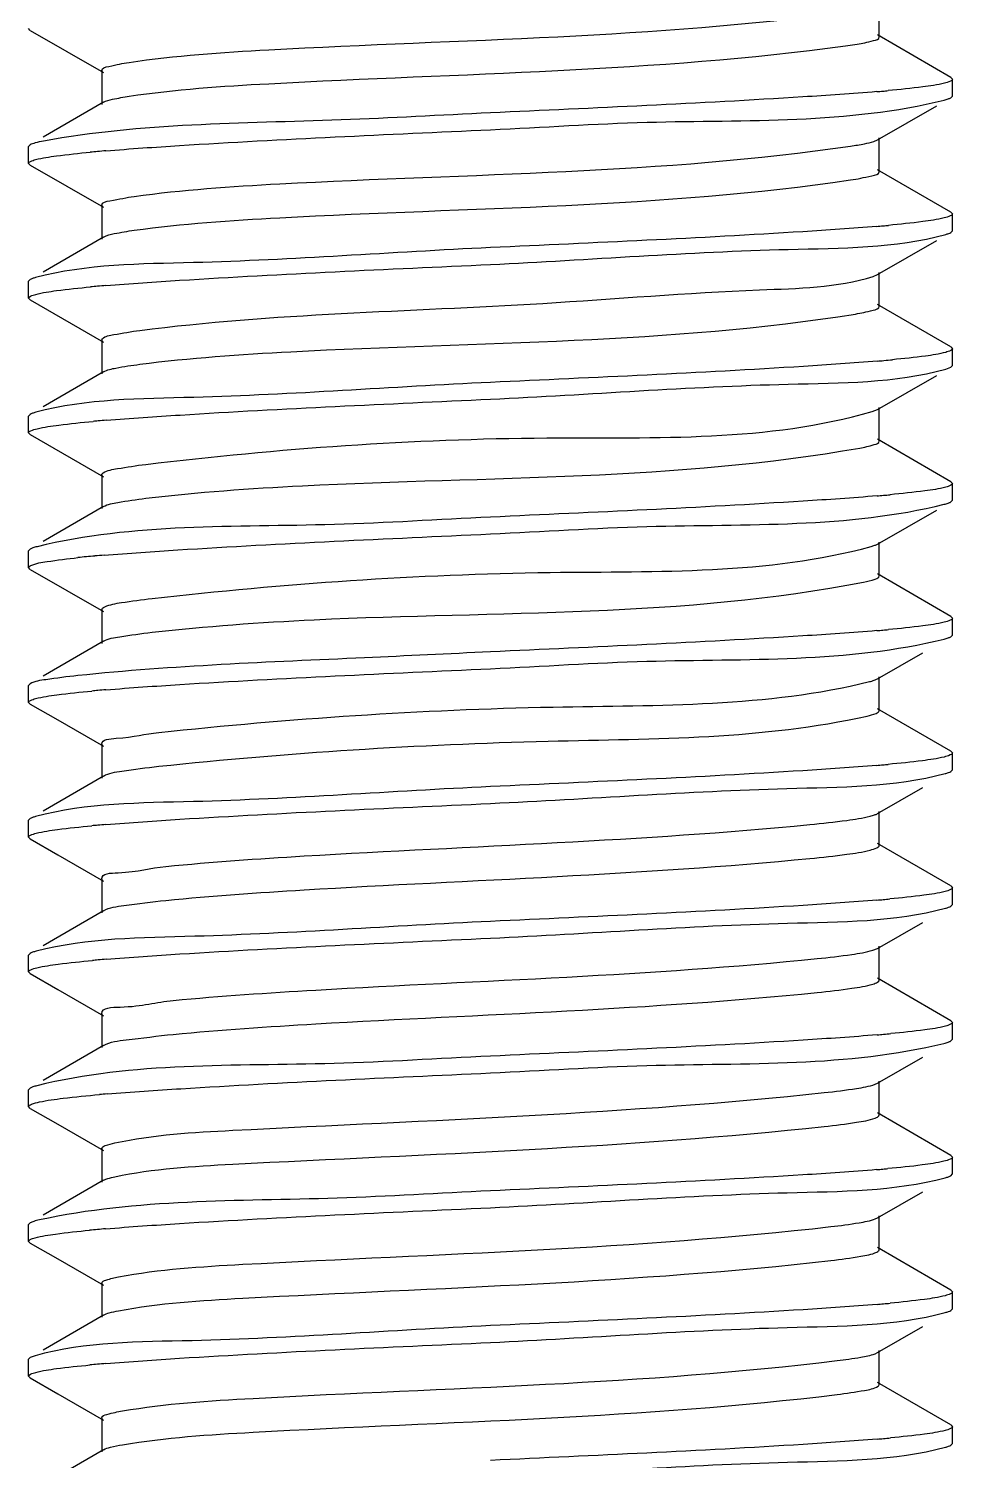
# Model space of a CAD drawing. Extents: x 1247970 to 1725648, y 860327 to 1277876.
# Drawn here: x 1322488.9 to 1322550, y 1199644.8 to 1199739.4 of the extents above; entities that cross this region are included whole.
import ezdxf

# ---------------------------------------------------------------- set-up
doc = ezdxf.new("R2010")
doc.units = 0
doc.header["$LTSCALE"] = 1000
doc.header["$MEASUREMENT"] = 0
doc.layers.get('0').update_dxf_attribs({"color": 254})
doc.layers.add('TK', color=4, linetype='Continuous')

# ---------------------------------------------------------------- blocks, each defined once
blk = doc.blocks.new('A$C7BF01818')
at = {"linetype": 'Continuous'}
for p, q in [((1881.416, 6249.402), (1881.416, 6251.641)), ((1825.268, 6249.837), (1825.168, 6249.952)), ((1825.268, 6249.837), (1830.123, 6247.051)), ((1879.178, 6248.806), (1879.946, 6248.92)), ((1886.154, 6246.723), (1881.3, 6249.537)), ((1830.004, 6247.187), (1830.004, 6244.948)), ((1886.154, 6246.723), (1886.252, 6246.609)), ((1886.252, 6245.498), (1886.252, 6246.61)), ((1830.12, 6245.083), (1826.129, 6242.769)), ((1886.152, 6245.383), (1886.252, 6245.498)), ((1881.298, 6242.597), (1885.217, 6244.847)), ((1825.266, 6242.269), (1825.168, 6242.156)), ((1881.061, 6242.498), (1881.297, 6242.597)), ((1881.416, 6240.494), (1881.416, 6242.733)), ((1825.168, 6241.044), (1825.168, 6242.156)), ((1825.268, 6240.929), (1825.168, 6241.044)), ((1825.268, 6240.929), (1830.123, 6238.143)), ((1886.154, 6237.815), (1881.3, 6240.629)), ((1830.004, 6238.279), (1830.004, 6236.04)), ((1886.154, 6237.815), (1886.252, 6237.701)), ((1886.252, 6236.59), (1886.252, 6237.702)), ((1886.152, 6236.475), (1886.252, 6236.59)), ((1830.12, 6236.175), (1826.129, 6233.861)), ((1881.298, 6233.689), (1885.217, 6235.939)), ((1881.016, 6233.575), (1881.296, 6233.689)), ((1881.416, 6231.585), (1881.416, 6233.825)), ((1825.266, 6233.361), (1825.168, 6233.248)), ((1825.168, 6232.136), (1825.168, 6233.248)), ((1825.268, 6232.021), (1825.168, 6232.136)), ((1825.268, 6232.021), (1830.123, 6229.235)), ((1886.154, 6228.907), (1881.3, 6231.72)), ((1830.004, 6229.371), (1830.043, 6229.45)), ((1830.004, 6229.371), (1830.004, 6227.131)), ((1886.154, 6228.907), (1886.252, 6228.793)), ((1886.252, 6227.682), (1886.252, 6228.793)), ((1830.12, 6227.266), (1826.129, 6224.953)), ((1885.815, 6227.442), (1886.151, 6227.567)), ((1886.152, 6227.567), (1886.252, 6227.683)), ((1881.298, 6224.781), (1885.217, 6227.031)), ((1825.266, 6224.453), (1825.168, 6224.339)), ((1825.168, 6223.228), (1825.168, 6224.339)), ((1880.956, 6224.649), (1881.296, 6224.781)), ((1881.416, 6222.677), (1881.416, 6224.917)), ((1825.268, 6223.113), (1825.168, 6223.228)), ((1825.268, 6223.113), (1830.123, 6220.327)), ((1886.154, 6219.999), (1881.3, 6222.812)), ((1830.004, 6220.463), (1830.004, 6218.223)), ((1886.154, 6219.999), (1886.252, 6219.886)), ((1886.252, 6218.774), (1886.252, 6219.885)), ((1886.152, 6218.659), (1886.252, 6218.773)), ((1830.12, 6218.358), (1826.129, 6216.045)), ((1881.298, 6215.873), (1885.217, 6218.123)), ((1881.416, 6213.769), (1881.416, 6216.009)), ((1825.266, 6215.545), (1825.168, 6215.432)), ((1825.168, 6214.32), (1825.168, 6215.431)), ((1825.268, 6214.205), (1825.168, 6214.32)), ((1825.268, 6214.205), (1830.123, 6211.419)), ((1886.154, 6211.091), (1881.3, 6213.904)), ((1830.004, 6211.555), (1830.004, 6209.315)), ((1886.154, 6211.091), (1886.252, 6210.977)), ((1886.252, 6209.866), (1886.252, 6210.977)), ((1830.12, 6209.45), (1826.129, 6207.137)), ((1886.152, 6209.751), (1886.252, 6209.865)), ((1881.298, 6206.965), (1884.295, 6208.685)), ((1825.266, 6206.637), (1825.168, 6206.523)), ((1825.168, 6205.412), (1825.168, 6206.523)), ((1881.416, 6204.861), (1881.416, 6207.101)), ((1825.268, 6205.297), (1825.168, 6205.411)), ((1825.268, 6205.297), (1827.096, 6204.248)), ((1886.154, 6202.183), (1881.3, 6204.996)), ((1827.096, 6204.248), (1830.123, 6202.511)), ((1830.004, 6202.647), (1830.004, 6200.407)), ((1886.154, 6202.183), (1886.252, 6202.069)), ((1886.252, 6200.958), (1886.252, 6202.069)), ((1886.152, 6200.843), (1886.252, 6200.958)), ((1830.12, 6200.542), (1826.129, 6198.229)), ((1881.298, 6198.056), (1884.295, 6199.777)), ((1825.266, 6197.729), (1825.168, 6197.615)), ((1881.416, 6195.953), (1881.416, 6198.193)), ((1825.168, 6196.504), (1825.168, 6197.615)), ((1825.268, 6196.389), (1825.168, 6196.504)), ((1825.268, 6196.389), (1827.096, 6195.34)), ((1886.154, 6193.275), (1881.3, 6196.088)), ((1827.096, 6195.34), (1830.123, 6193.602)), ((1830.004, 6193.739), (1830.004, 6191.499)), ((1886.154, 6193.275), (1886.252, 6193.161)), ((1886.252, 6192.05), (1886.252, 6193.161)), ((1886.152, 6191.935), (1886.252, 6192.05)), ((1830.12, 6191.634), (1826.129, 6189.321)), ((1881.298, 6189.148), (1884.295, 6190.869)), ((1881.416, 6187.045), (1881.416, 6189.285)), ((1825.266, 6188.821), (1825.168, 6188.707)), ((1825.168, 6187.596), (1825.168, 6188.707)), ((1880.993, 6189.027), (1881.297, 6189.148)), ((1825.268, 6187.481), (1825.168, 6187.596)), ((1825.268, 6187.481), (1827.096, 6186.432)), ((1827.096, 6186.432), (1830.123, 6184.694)), ((1886.154, 6184.367), (1881.3, 6187.18)), ((1830.004, 6184.831), (1830.004, 6182.591)), ((1886.154, 6184.367), (1886.252, 6184.253)), ((1886.252, 6183.142), (1886.252, 6184.253)), ((1830.12, 6182.726), (1826.129, 6180.412)), ((1886.152, 6183.027), (1886.252, 6183.141)), ((1881.298, 6180.24), (1884.295, 6181.961)), ((1825.266, 6179.913), (1825.168, 6179.8)), ((1825.168, 6178.688), (1825.168, 6179.799)), ((1881.136, 6180.167), (1881.297, 6180.24)), ((1881.416, 6178.137), (1881.416, 6180.377)), ((1825.268, 6178.573), (1825.168, 6178.688)), ((1825.268, 6178.573), (1827.096, 6177.524)), ((1886.154, 6175.459), (1881.3, 6178.272)), ((1827.096, 6177.524), (1830.123, 6175.786)), ((1830.004, 6175.923), (1830.004, 6173.683)), ((1886.154, 6175.459), (1886.252, 6175.345)), ((1886.252, 6174.234), (1886.252, 6175.345)), ((1886.152, 6174.119), (1886.252, 6174.234)), ((1830.12, 6173.818), (1826.129, 6171.504)), ((1881.298, 6171.332), (1884.295, 6173.053)), ((1881.156, 6171.267), (1881.298, 6171.332)), ((1881.416, 6169.229), (1881.416, 6171.469)), ((1825.266, 6171.005), (1825.168, 6170.892)), ((1825.168, 6169.78), (1825.168, 6170.891)), ((1825.268, 6169.665), (1825.168, 6169.779)), ((1825.268, 6169.665), (1827.096, 6168.616)), ((1886.154, 6166.551), (1881.3, 6169.364)), ((1827.096, 6168.616), (1830.123, 6166.878)), ((1830.004, 6167.015), (1830.004, 6164.775)), ((1886.154, 6166.551), (1886.252, 6166.437)), ((1886.252, 6165.325), (1886.252, 6166.437)), ((1830.12, 6164.91), (1826.129, 6162.596)), ((1886.152, 6165.211), (1886.252, 6165.325)), ((1881.298, 6162.424), (1884.295, 6164.145)), ((1825.266, 6162.097), (1825.168, 6161.982)), ((1825.168, 6160.871), (1825.168, 6161.983)), ((1825.59, 6162.219), (1825.267, 6162.097)), ((1881.136, 6162.351), (1881.298, 6162.424)), ((1881.416, 6160.321), (1881.416, 6162.56)), ((1825.268, 6160.757), (1825.168, 6160.871)), ((1825.268, 6160.757), (1827.096, 6159.708)), ((1886.154, 6157.643), (1881.3, 6160.456)), ((1827.096, 6159.708), (1830.123, 6157.97)), ((1830.004, 6158.106), (1830.004, 6155.867)), ((1886.154, 6157.643), (1886.252, 6157.529)), ((1886.252, 6156.417), (1886.252, 6157.529)), ((1886.152, 6156.303), (1886.252, 6156.417)), ((1830.12, 6156.002), (1826.129, 6153.688))]:
    blk.add_line(p, q, dxfattribs=at)
for centre, radius, start, end in [((1870.933, 6367.784), 122.433, 274.833, 275.02677), ((1872.259, 6352.699), 107.29, 275.02707, 275.21513), ((1838.836, 6138.566), 103.663, 95.041, 95.30729), ((1840.608, 6118.486), 123.822, 94.78983, 95.04102), ((1870.943, 6358.76), 122.316, 274.83433, 275.02858), ((1872.294, 6343.398), 106.895, 275.02873, 275.22483), ((1838.866, 6129.327), 103.996, 95.03965, 95.29853), ((1840.614, 6109.5), 123.9, 94.78917, 95.03949), ((1871.087, 6348.188), 120.647, 274.85124, 275.05663), ((1872.834, 6328.513), 100.893, 275.05344, 275.38091), ((1839.219, 6116.49), 107.941, 95.02279, 95.2003), ((1840.714, 6099.442), 125.055, 94.77812, 95.02095), ((1871.018, 6340.071), 121.44, 274.84328, 275.04138), ((1872.533, 6322.922), 104.225, 275.04032, 275.29054), ((1837.183, 6129.687), 85.742, 95.10771, 95.86069), ((1840.188, 6096.592), 118.974, 94.83744, 95.13007), ((1870.943, 6332.036), 122.316, 274.83433, 275.02854), ((1872.294, 6316.68), 106.902, 275.02869, 275.22461), ((1840.663, 6082.219), 124.459, 94.78379, 95.02979), ((1839.053, 6100.532), 106.075, 95.03094, 95.24539), ((1870.936, 6323.204), 122.393, 274.83349, 275.02721), ((1872.269, 6308.052), 107.183, 275.02747, 275.21757), ((1839.03, 6091.884), 105.814, 95.03192, 95.25232), ((1840.66, 6073.341), 124.428, 94.784, 95.03088), ((1870.998, 6313.584), 121.679, 274.84088, 275.03809), ((1872.474, 6296.857), 104.886, 275.03736, 275.27422), ((1839.128, 6081.876), 106.918, 95.02716, 95.22557), ((1840.69, 6064.085), 124.778, 94.78084, 95.02568), ((1871.04, 6304.199), 121.2, 274.84613, 275.04586), ((1872.621, 6286.326), 103.257, 275.04424, 275.31638), ((1840.958, 6052.023), 127.944, 94.75264, 94.97962), ((1870.922, 6296.645), 122.558, 274.83167, 275.02447), ((1872.216, 6281.913), 107.77, 275.02494, 275.20308), ((1838.731, 6068.471), 102.489, 95.04604, 95.33779), ((1840.577, 6047.586), 123.456, 94.79327, 95.04673), ((1871.017, 6286.636), 121.454, 274.84329, 275.04158), ((1872.54, 6269.404), 104.155, 275.04047, 275.29281), ((1838.781, 6059.006), 103.049, 95.04322, 95.32453), ((1840.604, 6038.361), 123.774, 94.78939, 95.04357), ((1871.024, 6277.656), 121.381, 274.84405, 275.04296), ((1872.566, 6260.203), 103.861, 275.0417, 275.30062)]:
    blk.add_arc(centre, radius, start, end, dxfattribs=at)
for points, knots in [([(1831.817, 6247.723), (1834.871, 6248.179), (1850.683, 6249.23), (1866.555, 6249.339), (1879.178, 6251.045)], [0, 0, 0, 0, 0.195142, 1, 1, 1, 1]), ([(1879.946, 6248.92), (1880.316, 6248.981), (1880.715, 6249.077), (1881.417, 6249.254), (1881.416, 6249.402)], [0, 0, 0, 0, 0.717692, 1, 1, 1, 1]), ([(1831.817, 6245.483), (1834.871, 6245.94), (1850.683, 6246.99), (1866.555, 6247.099), (1879.178, 6248.806)], [0, 0, 0, 0, 0.195142, 1, 1, 1, 1]), ([(1830.004, 6247.187), (1830.002, 6247.364), (1830.887, 6247.535), (1831.361, 6247.655), (1831.817, 6247.723)], [0, 0, 0, 0, 0.277542, 1, 1, 1, 1]), ([(1885.724, 6246.346), (1885.255, 6246.228), (1884.015, 6246.053), (1882.774, 6245.923), (1882.011, 6245.854)], [0, 0, 0, 0, 0.386763, 1, 1, 1, 1]), ([(1886.251, 6246.609), (1886.25, 6246.547), (1886.03, 6246.422), (1885.858, 6246.379), (1885.724, 6246.346)], [0, 0, 0, 0, 0.309992, 1, 1, 1, 1]), ([(1830.12, 6245.083), (1830.303, 6245.188), (1830.881, 6245.325), (1831.449, 6245.428), (1831.817, 6245.483)], [0, 0, 0, 0, 0.361884, 1, 1, 1, 1]), ([(1881.248, 6245.787), (1879.622, 6245.649), (1871.115, 6245.072), (1862.596, 6244.702), (1855.71, 6244.383)], [0, 0, 0, 0, 0.191425, 1, 1, 1, 1]), ([(1855.71, 6243.271), (1859.162, 6243.432), (1869.135, 6244.107), (1879.344, 6243.642), (1885.718, 6245.233)], [0, 0, 0, 0, 0.344686, 1, 1, 1, 1]), ([(1885.718, 6245.233), (1885.806, 6245.255), (1885.953, 6245.296), (1886.096, 6245.352), (1886.151, 6245.383)], [0, 0, 0, 0, 0.58783, 1, 1, 1, 1]), ([(1855.71, 6244.383), (1852.419, 6244.23), (1842.576, 6243.654), (1832.621, 6243.709), (1826.151, 6242.516)], [0, 0, 0, 0, 0.333662, 1, 1, 1, 1]), ([(1830.269, 6241.875), (1831.895, 6242.012), (1840.37, 6242.585), (1848.856, 6242.953), (1855.71, 6243.271)], [0, 0, 0, 0, 0.192157, 1, 1, 1, 1]), ([(1826.151, 6242.516), (1825.964, 6242.482), (1825.665, 6242.418), (1825.368, 6242.328), (1825.267, 6242.269)], [0, 0, 0, 0, 0.619062, 1, 1, 1, 1]), ([(1879.522, 6242.186), (1879.829, 6242.231), (1880.346, 6242.315), (1880.859, 6242.43), (1881.061, 6242.498)], [0, 0, 0, 0, 0.593105, 1, 1, 1, 1]), ([(1825.169, 6241.044), (1825.17, 6241.101), (1825.359, 6241.22), (1825.514, 6241.26), (1825.632, 6241.292)], [0, 0, 0, 0, 0.314958, 1, 1, 1, 1]), ([(1825.632, 6241.292), (1826.082, 6241.412), (1827.291, 6241.586), (1828.5, 6241.716), (1829.248, 6241.785)], [0, 0, 0, 0, 0.382543, 1, 1, 1, 1]), ([(1832.154, 6238.863), (1835.342, 6239.302), (1851.147, 6240.376), (1867.045, 6240.359), (1879.522, 6242.186)], [0, 0, 0, 0, 0.203319, 1, 1, 1, 1]), ([(1879.522, 6239.946), (1879.997, 6240.015), (1880.491, 6240.142), (1881.416, 6240.309), (1881.416, 6240.494)], [0, 0, 0, 0, 0.722924, 1, 1, 1, 1]), ([(1832.154, 6236.623), (1835.342, 6237.063), (1851.147, 6238.136), (1867.045, 6238.119), (1879.522, 6239.946)], [0, 0, 0, 0, 0.203319, 1, 1, 1, 1]), ([(1830.004, 6238.279), (1830.003, 6238.485), (1831.067, 6238.643), (1831.615, 6238.789), (1832.154, 6238.863)], [0, 0, 0, 0, 0.274743, 1, 1, 1, 1]), ([(1886.251, 6237.701), (1886.25, 6237.638), (1886.027, 6237.513), (1885.854, 6237.47), (1885.718, 6237.436)], [0, 0, 0, 0, 0.309638, 1, 1, 1, 1]), ([(1830.121, 6236.175), (1830.335, 6236.298), (1831.031, 6236.446), (1831.71, 6236.562), (1832.154, 6236.623)], [0, 0, 0, 0, 0.355235, 1, 1, 1, 1]), ([(1881.251, 6236.879), (1879.625, 6236.741), (1871.117, 6236.164), (1862.598, 6235.794), (1855.71, 6235.475)], [0, 0, 0, 0, 0.191403, 1, 1, 1, 1]), ([(1885.718, 6237.436), (1885.252, 6237.32), (1884.019, 6237.146), (1882.786, 6237.016), (1882.029, 6236.947)], [0, 0, 0, 0, 0.387387, 1, 1, 1, 1]), ([(1855.71, 6234.363), (1862.274, 6234.668), (1872.237, 6235.474), (1882.45, 6235.426), (1885.812, 6236.349)], [0, 0, 0, 0, 0.653334, 1, 1, 1, 1]), ([(1885.812, 6236.349), (1885.88, 6236.368), (1885.995, 6236.403), (1886.107, 6236.45), (1886.151, 6236.475)], [0, 0, 0, 0, 0.577567, 1, 1, 1, 1]), ([(1855.71, 6235.475), (1849.165, 6235.171), (1839.205, 6234.383), (1829.011, 6234.398), (1825.632, 6233.495)], [0, 0, 0, 0, 0.651977, 1, 1, 1, 1]), ([(1830.27, 6232.967), (1831.897, 6233.104), (1840.371, 6233.677), (1848.857, 6234.045), (1855.71, 6234.363)], [0, 0, 0, 0, 0.192175, 1, 1, 1, 1]), ([(1825.632, 6233.495), (1825.559, 6233.476), (1825.435, 6233.439), (1825.314, 6233.389), (1825.267, 6233.361)], [0, 0, 0, 0, 0.581318, 1, 1, 1, 1]), ([(1825.636, 6232.385), (1826.088, 6232.505), (1827.3, 6232.679), (1828.513, 6232.809), (1829.263, 6232.879)], [0, 0, 0, 0, 0.382748, 1, 1, 1, 1]), ([(1832.518, 6230.003), (1841.348, 6231.133), (1855.115, 6231.312), (1871.174, 6232.711), (1878.61, 6232.819), (1881.016, 6233.575)], [0, 0, 0, 0, 0.549055, 0.844472, 1, 1, 1, 1]), ([(1825.169, 6232.136), (1825.17, 6232.193), (1825.36, 6232.313), (1825.517, 6232.353), (1825.636, 6232.385)], [0, 0, 0, 0, 0.314592, 1, 1, 1, 1]), ([(1832.518, 6227.764), (1835.836, 6228.188), (1851.617, 6229.282), (1867.526, 6229.118), (1879.838, 6231.086)], [0, 0, 0, 0, 0.211504, 1, 1, 1, 1]), ([(1879.838, 6231.086), (1880.235, 6231.15), (1880.661, 6231.253), (1881.415, 6231.429), (1881.416, 6231.585)], [0, 0, 0, 0, 0.71913, 1, 1, 1, 1]), ([(1830.043, 6229.45), (1830.236, 6229.641), (1831.151, 6229.769), (1831.946, 6229.93), (1832.518, 6230.003)], [0, 0, 0, 0, 0.319821, 1, 1, 1, 1]), ([(1885.812, 6228.553), (1885.377, 6228.433), (1884.2, 6228.261), (1883.025, 6228.133), (1882.295, 6228.064)], [0, 0, 0, 0, 0.381449, 1, 1, 1, 1]), ([(1886.251, 6228.793), (1886.251, 6228.739), (1886.074, 6228.623), (1885.925, 6228.584), (1885.812, 6228.553)], [0, 0, 0, 0, 0.317371, 1, 1, 1, 1]), ([(1830.121, 6227.266), (1830.368, 6227.409), (1831.193, 6227.565), (1831.99, 6227.696), (1832.518, 6227.764)], [0, 0, 0, 0, 0.349312, 1, 1, 1, 1]), ([(1881.29, 6227.974), (1879.665, 6227.836), (1871.144, 6227.256), (1862.611, 6226.887), (1855.71, 6226.566)], [0, 0, 0, 0, 0.191037, 1, 1, 1, 1]), ([(1855.71, 6225.455), (1862.275, 6225.76), (1872.238, 6226.568), (1882.454, 6226.516), (1885.815, 6227.442)], [0, 0, 0, 0, 0.653362, 1, 1, 1, 1]), ([(1855.71, 6226.566), (1849.168, 6226.263), (1839.209, 6225.477), (1829.018, 6225.488), (1825.636, 6224.588)], [0, 0, 0, 0, 0.651762, 1, 1, 1, 1]), ([(1830.297, 6224.062), (1831.924, 6224.198), (1840.389, 6224.769), (1848.866, 6225.137), (1855.71, 6225.455)], [0, 0, 0, 0, 0.192386, 1, 1, 1, 1]), ([(1825.636, 6224.588), (1825.563, 6224.568), (1825.437, 6224.531), (1825.315, 6224.481), (1825.267, 6224.453)], [0, 0, 0, 0, 0.581777, 1, 1, 1, 1]), ([(1832.909, 6221.144), (1841.708, 6222.195), (1857.638, 6223.352), (1874.051, 6222.62), (1880.956, 6224.649)], [0, 0, 0, 0, 0.551802, 1, 1, 1, 1]), ([(1825.169, 6223.228), (1825.17, 6223.293), (1825.404, 6223.421), (1825.583, 6223.464), (1825.724, 6223.499)], [0, 0, 0, 0, 0.307541, 1, 1, 1, 1]), ([(1825.724, 6223.499), (1826.196, 6223.614), (1827.436, 6223.788), (1828.676, 6223.917), (1829.436, 6223.987)], [0, 0, 0, 0, 0.388839, 1, 1, 1, 1]), ([(1880.126, 6222.226), (1880.451, 6222.284), (1880.813, 6222.369), (1881.415, 6222.545), (1881.416, 6222.677)], [0, 0, 0, 0, 0.714288, 1, 1, 1, 1]), ([(1832.909, 6218.904), (1836.352, 6219.315), (1852.091, 6220.43), (1868.002, 6220.088), (1880.126, 6222.226)], [0, 0, 0, 0, 0.219717, 1, 1, 1, 1]), ([(1830.005, 6220.463), (1830.005, 6220.486), (1830.032, 6220.54), (1830.079, 6220.572), (1830.107, 6220.59)], [0, 0, 0, 0, 0.406502, 1, 1, 1, 1]), ([(1830.107, 6220.59), (1830.383, 6220.76), (1831.358, 6220.918), (1832.284, 6221.069), (1832.909, 6221.144)], [0, 0, 0, 0, 0.340216, 1, 1, 1, 1]), ([(1885.815, 6219.645), (1885.363, 6219.521), (1884.134, 6219.345), (1882.907, 6219.212), (1882.143, 6219.141)], [0, 0, 0, 0, 0.379579, 1, 1, 1, 1]), ([(1886.251, 6219.886), (1886.251, 6219.832), (1886.075, 6219.715), (1885.927, 6219.676), (1885.815, 6219.645)], [0, 0, 0, 0, 0.316853, 1, 1, 1, 1]), ([(1830.12, 6218.358), (1830.403, 6218.522), (1831.367, 6218.683), (1832.291, 6218.83), (1832.909, 6218.904)], [0, 0, 0, 0, 0.344105, 1, 1, 1, 1]), ([(1881.271, 6219.064), (1879.645, 6218.926), (1871.131, 6218.348), (1862.604, 6217.978), (1855.71, 6217.658)], [0, 0, 0, 0, 0.19125, 1, 1, 1, 1]), ([(1885.713, 6218.507), (1885.801, 6218.529), (1885.95, 6218.57), (1886.096, 6218.627), (1886.151, 6218.659)], [0, 0, 0, 0, 0.588394, 1, 1, 1, 1]), ([(1855.71, 6217.658), (1852.268, 6217.499), (1842.301, 6216.831), (1832.108, 6217.263), (1825.724, 6215.702)], [0, 0, 0, 0, 0.344009, 1, 1, 1, 1]), ([(1855.71, 6216.547), (1859.159, 6216.707), (1869.131, 6217.38), (1879.336, 6216.925), (1885.713, 6218.507)], [0, 0, 0, 0, 0.34451, 1, 1, 1, 1]), ([(1825.724, 6215.702), (1825.632, 6215.68), (1825.476, 6215.637), (1825.325, 6215.578), (1825.267, 6215.545)], [0, 0, 0, 0, 0.590818, 1, 1, 1, 1]), ([(1830.155, 6215.141), (1831.781, 6215.279), (1840.293, 6215.858), (1848.818, 6216.227), (1855.71, 6216.547)], [0, 0, 0, 0, 0.191238, 1, 1, 1, 1]), ([(1833.327, 6212.284), (1842.071, 6213.264), (1857.85, 6214.386), (1874.032, 6213.86), (1880.877, 6215.718)], [0, 0, 0, 0, 0.553653, 1, 1, 1, 1]), ([(1880.877, 6215.718), (1880.96, 6215.741), (1881.103, 6215.784), (1881.242, 6215.841), (1881.296, 6215.873)], [0, 0, 0, 0, 0.578544, 1, 1, 1, 1]), ([(1825.32, 6214.461), (1825.651, 6214.616), (1826.712, 6214.77), (1827.745, 6214.91), (1828.428, 6214.981)], [0, 0, 0, 0, 0.346951, 1, 1, 1, 1]), ([(1825.171, 6214.32), (1825.17, 6214.347), (1825.217, 6214.412), (1825.28, 6214.443), (1825.32, 6214.461)], [0, 0, 0, 0, 0.37466, 1, 1, 1, 1]), ([(1833.327, 6210.044), (1836.89, 6210.443), (1852.568, 6211.583), (1868.474, 6211.022), (1880.386, 6213.367)], [0, 0, 0, 0, 0.227976, 1, 1, 1, 1]), ([(1880.386, 6213.367), (1880.647, 6213.418), (1880.948, 6213.487), (1881.414, 6213.66), (1881.415, 6213.769)], [0, 0, 0, 0, 0.707977, 1, 1, 1, 1]), ([(1830.2, 6211.73), (1830.545, 6211.885), (1831.607, 6212.061), (1832.65, 6212.208), (1833.327, 6212.284)], [0, 0, 0, 0, 0.356818, 1, 1, 1, 1]), ([(1830.007, 6211.555), (1830.007, 6211.588), (1830.068, 6211.67), (1830.148, 6211.707), (1830.2, 6211.73)], [0, 0, 0, 0, 0.369947, 1, 1, 1, 1]), ([(1886.251, 6210.977), (1886.25, 6210.913), (1886.024, 6210.788), (1885.85, 6210.744), (1885.713, 6210.71)], [0, 0, 0, 0, 0.309152, 1, 1, 1, 1]), ([(1830.121, 6209.45), (1830.44, 6209.637), (1831.553, 6209.799), (1832.612, 6209.964), (1833.327, 6210.044)], [0, 0, 0, 0, 0.339257, 1, 1, 1, 1]), ([(1881.251, 6210.155), (1879.625, 6210.017), (1871.117, 6209.439), (1862.598, 6209.07), (1855.71, 6208.75)], [0, 0, 0, 0, 0.191405, 1, 1, 1, 1]), ([(1885.713, 6210.71), (1885.246, 6210.595), (1884.015, 6210.421), (1882.784, 6210.292), (1882.028, 6210.223)], [0, 0, 0, 0, 0.387882, 1, 1, 1, 1]), ([(1855.71, 6207.639), (1859.156, 6207.799), (1869.126, 6208.469), (1879.325, 6208.025), (1885.705, 6209.597)], [0, 0, 0, 0, 0.344277, 1, 1, 1, 1]), ([(1885.705, 6209.597), (1885.795, 6209.619), (1885.947, 6209.661), (1886.095, 6209.719), (1886.151, 6209.751)], [0, 0, 0, 0, 0.589136, 1, 1, 1, 1]), ([(1855.71, 6208.75), (1852.936, 6208.622), (1843.84, 6208.175), (1834.727, 6207.834), (1828.428, 6207.184)], [0, 0, 0, 0, 0.304847, 1, 1, 1, 1]), ([(1828.428, 6207.184), (1827.717, 6207.111), (1826.676, 6206.955), (1825.575, 6206.817), (1825.267, 6206.637)], [0, 0, 0, 0, 0.666945, 1, 1, 1, 1]), ([(1830.284, 6206.244), (1831.91, 6206.381), (1840.38, 6206.953), (1848.861, 6207.321), (1855.71, 6207.639)], [0, 0, 0, 0, 0.192288, 1, 1, 1, 1]), ([(1833.771, 6203.424), (1842.432, 6204.341), (1858.044, 6205.41), (1873.975, 6205.102), (1880.768, 6206.782)], [0, 0, 0, 0, 0.554516, 1, 1, 1, 1]), ([(1880.768, 6206.782), (1880.874, 6206.808), (1881.054, 6206.858), (1881.23, 6206.926), (1881.296, 6206.965)], [0, 0, 0, 0, 0.588712, 1, 1, 1, 1]), ([(1825.17, 6205.411), (1825.169, 6205.468), (1825.358, 6205.588), (1825.513, 6205.627), (1825.632, 6205.659)], [0, 0, 0, 0, 0.314457, 1, 1, 1, 1]), ([(1825.632, 6205.659), (1826.093, 6205.783), (1827.339, 6205.959), (1828.584, 6206.092), (1829.356, 6206.163)], [0, 0, 0, 0, 0.381391, 1, 1, 1, 1]), ([(1833.771, 6201.184), (1842.327, 6202.09), (1857.911, 6203.078), (1873.735, 6202.972), (1880.617, 6204.507)], [0, 0, 0, 0, 0.549596, 1, 1, 1, 1]), ([(1880.617, 6204.507), (1880.82, 6204.552), (1881.067, 6204.61), (1881.414, 6204.772), (1881.415, 6204.861)], [0, 0, 0, 0, 0.69958, 1, 1, 1, 1]), ([(1830.005, 6202.647), (1830.004, 6202.992), (1831.939, 6203.042), (1832.832, 6203.325), (1833.771, 6203.424)], [0, 0, 0, 0, 0.267559, 1, 1, 1, 1]), ([(1885.705, 6201.8), (1885.237, 6201.685), (1884.005, 6201.512), (1882.772, 6201.383), (1882.016, 6201.314)], [0, 0, 0, 0, 0.388405, 1, 1, 1, 1]), ([(1886.251, 6202.069), (1886.25, 6202.005), (1886.021, 6201.878), (1885.844, 6201.835), (1885.705, 6201.8)], [0, 0, 0, 0, 0.308414, 1, 1, 1, 1]), ([(1830.121, 6200.542), (1830.48, 6200.751), (1831.75, 6200.915), (1832.953, 6201.098), (1833.771, 6201.184)], [0, 0, 0, 0, 0.335428, 1, 1, 1, 1]), ([(1881.249, 6201.246), (1879.623, 6201.109), (1871.116, 6200.531), (1862.597, 6200.162), (1855.71, 6199.842)], [0, 0, 0, 0, 0.191423, 1, 1, 1, 1]), ([(1855.71, 6198.731), (1862.241, 6199.034), (1872.199, 6199.809), (1882.378, 6199.817), (1885.769, 6200.705)], [0, 0, 0, 0, 0.651003, 1, 1, 1, 1]), ([(1885.769, 6200.705), (1885.845, 6200.725), (1885.976, 6200.763), (1886.102, 6200.815), (1886.151, 6200.843)], [0, 0, 0, 0, 0.582609, 1, 1, 1, 1]), ([(1855.71, 6199.842), (1849.165, 6199.538), (1839.205, 6198.75), (1829.011, 6198.767), (1825.632, 6197.862)], [0, 0, 0, 0, 0.651961, 1, 1, 1, 1]), ([(1830.283, 6197.336), (1831.909, 6197.472), (1840.379, 6198.044), (1848.861, 6198.413), (1855.71, 6198.731)], [0, 0, 0, 0, 0.192273, 1, 1, 1, 1]), ([(1825.632, 6197.862), (1825.559, 6197.843), (1825.435, 6197.806), (1825.314, 6197.756), (1825.267, 6197.729)], [0, 0, 0, 0, 0.581288, 1, 1, 1, 1]), ([(1876.832, 6197.333), (1877.647, 6197.412), (1878.98, 6197.559), (1880.312, 6197.756), (1880.82, 6197.887)], [0, 0, 0, 0, 0.609731, 1, 1, 1, 1]), ([(1880.82, 6197.887), (1880.915, 6197.911), (1881.078, 6197.958), (1881.236, 6198.021), (1881.296, 6198.056)], [0, 0, 0, 0, 0.584592, 1, 1, 1, 1]), ([(1825.667, 6196.76), (1826.128, 6196.879), (1827.356, 6197.054), (1828.585, 6197.184), (1829.343, 6197.254)], [0, 0, 0, 0, 0.384784, 1, 1, 1, 1]), ([(1834.24, 6194.564), (1837.28, 6194.869), (1851.479, 6195.828), (1865.712, 6196.257), (1876.832, 6197.333)], [0, 0, 0, 0, 0.214739, 1, 1, 1, 1]), ([(1825.169, 6196.504), (1825.17, 6196.563), (1825.375, 6196.686), (1825.54, 6196.727), (1825.667, 6196.76)], [0, 0, 0, 0, 0.311844, 1, 1, 1, 1]), ([(1880.82, 6195.647), (1880.972, 6195.686), (1881.168, 6195.736), (1881.415, 6195.882), (1881.415, 6195.953)], [0, 0, 0, 0, 0.688202, 1, 1, 1, 1]), ([(1834.24, 6192.325), (1837.28, 6192.63), (1851.479, 6193.588), (1865.712, 6194.017), (1876.832, 6195.093)], [0, 0, 0, 0, 0.214739, 1, 1, 1, 1]), ([(1876.832, 6195.093), (1877.647, 6195.172), (1878.98, 6195.319), (1880.312, 6195.516), (1880.82, 6195.647)], [0, 0, 0, 0, 0.609731, 1, 1, 1, 1]), ([(1830.006, 6193.739), (1830.005, 6194.125), (1832.191, 6194.133), (1833.185, 6194.459), (1834.24, 6194.564)], [0, 0, 0, 0, 0.266772, 1, 1, 1, 1]), ([(1886.251, 6193.161), (1886.251, 6193.103), (1886.052, 6192.982), (1885.892, 6192.941), (1885.769, 6192.909)], [0, 0, 0, 0, 0.313171, 1, 1, 1, 1]), ([(1830.121, 6191.634), (1830.521, 6191.867), (1831.959, 6192.03), (1833.313, 6192.232), (1834.24, 6192.325)], [0, 0, 0, 0, 0.331865, 1, 1, 1, 1]), ([(1881.266, 6192.34), (1879.64, 6192.202), (1871.127, 6191.624), (1862.603, 6191.254), (1855.71, 6190.934)], [0, 0, 0, 0, 0.191288, 1, 1, 1, 1]), ([(1885.769, 6192.909), (1885.312, 6192.789), (1884.091, 6192.615), (1882.87, 6192.484), (1882.115, 6192.415)], [0, 0, 0, 0, 0.383769, 1, 1, 1, 1]), ([(1855.71, 6189.823), (1862.258, 6190.127), (1872.218, 6190.917), (1882.415, 6190.897), (1885.791, 6191.803)], [0, 0, 0, 0, 0.652152, 1, 1, 1, 1]), ([(1885.791, 6191.803), (1885.863, 6191.822), (1885.986, 6191.859), (1886.105, 6191.908), (1886.151, 6191.935)], [0, 0, 0, 0, 0.580068, 1, 1, 1, 1]), ([(1855.71, 6190.934), (1849.19, 6190.631), (1839.235, 6189.866), (1829.066, 6189.841), (1825.667, 6188.964)], [0, 0, 0, 0, 0.650244, 1, 1, 1, 1]), ([(1830.29, 6188.429), (1831.917, 6188.565), (1840.385, 6189.137), (1848.863, 6189.505), (1855.71, 6189.823)], [0, 0, 0, 0, 0.19233, 1, 1, 1, 1]), ([(1825.667, 6188.964), (1825.587, 6188.943), (1825.45, 6188.904), (1825.318, 6188.85), (1825.267, 6188.821)], [0, 0, 0, 0, 0.585104, 1, 1, 1, 1]), ([(1825.708, 6187.863), (1826.175, 6187.978), (1827.405, 6188.152), (1828.635, 6188.281), (1829.39, 6188.35)], [0, 0, 0, 0, 0.387954, 1, 1, 1, 1]), ([(1834.735, 6185.705), (1837.869, 6186.004), (1852.065, 6186.952), (1866.3, 6187.351), (1877.319, 6188.473)], [0, 0, 0, 0, 0.221356, 1, 1, 1, 1]), ([(1877.319, 6188.473), (1878.084, 6188.551), (1879.312, 6188.697), (1880.543, 6188.89), (1880.993, 6189.027)], [0, 0, 0, 0, 0.620354, 1, 1, 1, 1]), ([(1825.169, 6187.596), (1825.17, 6187.66), (1825.396, 6187.785), (1825.571, 6187.829), (1825.708, 6187.863)], [0, 0, 0, 0, 0.309165, 1, 1, 1, 1]), ([(1877.319, 6186.234), (1878.084, 6186.311), (1879.312, 6186.457), (1880.543, 6186.65), (1880.993, 6186.787)], [0, 0, 0, 0, 0.620354, 1, 1, 1, 1]), ([(1880.993, 6186.787), (1881.102, 6186.821), (1881.252, 6186.864), (1881.415, 6186.99), (1881.415, 6187.045)], [0, 0, 0, 0, 0.672544, 1, 1, 1, 1]), ([(1830.006, 6184.831), (1830.007, 6185.26), (1832.456, 6185.22), (1833.558, 6185.592), (1834.735, 6185.705)], [0, 0, 0, 0, 0.266265, 1, 1, 1, 1]), ([(1834.735, 6183.465), (1837.869, 6183.764), (1852.065, 6184.713), (1866.3, 6185.111), (1877.319, 6186.234)], [0, 0, 0, 0, 0.221356, 1, 1, 1, 1]), ([(1885.791, 6184.006), (1885.343, 6183.886), (1884.138, 6183.713), (1882.934, 6183.583), (1882.188, 6183.513)], [0, 0, 0, 0, 0.382367, 1, 1, 1, 1]), ([(1886.251, 6184.253), (1886.251, 6184.197), (1886.063, 6184.078), (1885.909, 6184.038), (1885.791, 6184.006)], [0, 0, 0, 0, 0.315256, 1, 1, 1, 1]), ([(1830.122, 6182.726), (1830.565, 6182.984), (1832.179, 6183.143), (1833.692, 6183.365), (1834.735, 6183.465)], [0, 0, 0, 0, 0.328761, 1, 1, 1, 1]), ([(1881.279, 6183.433), (1879.652, 6183.295), (1871.135, 6182.716), (1862.607, 6182.346), (1855.71, 6182.026)], [0, 0, 0, 0, 0.191191, 1, 1, 1, 1]), ([(1855.71, 6180.915), (1859.153, 6181.074), (1869.12, 6181.742), (1879.314, 6181.309), (1885.697, 6182.871)], [0, 0, 0, 0, 0.344043, 1, 1, 1, 1]), ([(1885.697, 6182.871), (1885.789, 6182.893), (1885.943, 6182.936), (1886.094, 6182.994), (1886.151, 6183.027)], [0, 0, 0, 0, 0.589877, 1, 1, 1, 1]), ([(1855.71, 6182.026), (1852.261, 6181.866), (1842.29, 6181.193), (1832.085, 6181.647), (1825.708, 6180.066)], [0, 0, 0, 0, 0.344491, 1, 1, 1, 1]), ([(1830.357, 6179.526), (1831.984, 6179.662), (1840.43, 6180.23), (1848.886, 6180.598), (1855.71, 6180.915)], [0, 0, 0, 0, 0.192859, 1, 1, 1, 1]), ([(1825.708, 6180.066), (1825.619, 6180.044), (1825.469, 6180.002), (1825.323, 6179.945), (1825.267, 6179.913)], [0, 0, 0, 0, 0.589294, 1, 1, 1, 1]), ([(1877.781, 6179.614), (1878.495, 6179.69), (1879.616, 6179.836), (1880.746, 6180.021), (1881.136, 6180.167)], [0, 0, 0, 0, 0.632795, 1, 1, 1, 1]), ([(1825.17, 6178.688), (1825.172, 6178.767), (1825.484, 6178.904), (1825.701, 6178.956), (1825.881, 6178.995)], [0, 0, 0, 0, 0.29919, 1, 1, 1, 1]), ([(1825.881, 6178.995), (1826.398, 6179.107), (1827.723, 6179.283), (1829.05, 6179.413), (1829.852, 6179.483)], [0, 0, 0, 0, 0.396415, 1, 1, 1, 1]), ([(1830.867, 6176.291), (1833.422, 6176.841), (1849.152, 6177.714), (1864.791, 6178.216), (1877.781, 6179.614)], [0, 0, 0, 0, 0.166691, 1, 1, 1, 1]), ([(1877.781, 6177.374), (1878.495, 6177.451), (1879.616, 6177.596), (1880.746, 6177.781), (1881.136, 6177.928)], [0, 0, 0, 0, 0.632795, 1, 1, 1, 1]), ([(1881.136, 6177.928), (1881.21, 6177.955), (1881.318, 6177.994), (1881.415, 6178.095), (1881.415, 6178.137)], [0, 0, 0, 0, 0.650794, 1, 1, 1, 1]), ([(1830.867, 6174.051), (1833.422, 6174.601), (1849.152, 6175.474), (1864.791, 6175.976), (1877.781, 6177.374)], [0, 0, 0, 0, 0.166691, 1, 1, 1, 1]), ([(1830.007, 6175.923), (1830.008, 6176.017), (1830.387, 6176.183), (1830.649, 6176.244), (1830.867, 6176.291)], [0, 0, 0, 0, 0.298255, 1, 1, 1, 1]), ([(1885.697, 6175.074), (1885.226, 6174.959), (1883.988, 6174.785), (1882.749, 6174.656), (1881.989, 6174.587)], [0, 0, 0, 0, 0.388794, 1, 1, 1, 1]), ([(1886.251, 6175.345), (1886.251, 6175.28), (1886.017, 6175.152), (1885.838, 6175.109), (1885.697, 6175.074)], [0, 0, 0, 0, 0.307635, 1, 1, 1, 1]), ([(1830.124, 6173.818), (1830.213, 6173.87), (1830.461, 6173.957), (1830.714, 6174.018), (1830.867, 6174.051)], [0, 0, 0, 0, 0.395903, 1, 1, 1, 1]), ([(1881.245, 6174.522), (1879.618, 6174.384), (1871.113, 6173.807), (1862.595, 6173.438), (1855.71, 6173.118)], [0, 0, 0, 0, 0.191459, 1, 1, 1, 1]), ([(1885.785, 6173.985), (1885.858, 6174.005), (1885.983, 6174.042), (1886.104, 6174.092), (1886.151, 6174.119)], [0, 0, 0, 0, 0.580761, 1, 1, 1, 1]), ([(1855.71, 6173.118), (1852.329, 6172.961), (1842.405, 6172.336), (1832.312, 6172.59), (1825.881, 6171.198)], [0, 0, 0, 0, 0.339692, 1, 1, 1, 1]), ([(1855.71, 6172.007), (1862.253, 6172.31), (1872.213, 6173.097), (1882.405, 6173.084), (1885.785, 6173.985)], [0, 0, 0, 0, 0.651836, 1, 1, 1, 1]), ([(1830.26, 6170.61), (1831.887, 6170.747), (1840.364, 6171.32), (1848.853, 6171.688), (1855.71, 6172.007)], [0, 0, 0, 0, 0.192094, 1, 1, 1, 1]), ([(1878.218, 6170.754), (1878.841, 6170.825), (1879.824, 6170.959), (1880.814, 6171.134), (1881.156, 6171.267)], [0, 0, 0, 0, 0.630618, 1, 1, 1, 1]), ([(1825.881, 6171.198), (1825.755, 6171.171), (1825.547, 6171.12), (1825.343, 6171.047), (1825.269, 6171.005)], [0, 0, 0, 0, 0.603405, 1, 1, 1, 1]), ([(1825.59, 6170.015), (1826.033, 6170.14), (1827.24, 6170.314), (1828.446, 6170.446), (1829.197, 6170.516)], [0, 0, 0, 0, 0.378851, 1, 1, 1, 1]), ([(1831.107, 6167.431), (1833.813, 6167.946), (1849.579, 6168.898), (1865.312, 6169.28), (1878.218, 6170.754)], [0, 0, 0, 0, 0.174972, 1, 1, 1, 1]), ([(1825.17, 6169.779), (1825.169, 6169.831), (1825.338, 6169.947), (1825.482, 6169.985), (1825.59, 6170.015)], [0, 0, 0, 0, 0.318588, 1, 1, 1, 1]), ([(1831.107, 6165.192), (1833.813, 6165.707), (1849.579, 6166.658), (1865.312, 6167.04), (1878.218, 6168.514)], [0, 0, 0, 0, 0.174972, 1, 1, 1, 1]), ([(1878.218, 6168.514), (1878.88, 6168.59), (1879.89, 6168.737), (1880.924, 6168.909), (1881.251, 6169.068)], [0, 0, 0, 0, 0.64756, 1, 1, 1, 1]), ([(1881.251, 6169.068), (1881.295, 6169.089), (1881.365, 6169.125), (1881.416, 6169.199), (1881.415, 6169.229)], [0, 0, 0, 0, 0.62074, 1, 1, 1, 1]), ([(1830.005, 6167.015), (1830.006, 6167.13), (1830.51, 6167.305), (1830.829, 6167.378), (1831.107, 6167.431)], [0, 0, 0, 0, 0.289999, 1, 1, 1, 1]), ([(1881.272, 6165.616), (1879.646, 6165.478), (1871.131, 6164.899), (1862.604, 6164.53), (1855.71, 6164.21)], [0, 0, 0, 0, 0.191245, 1, 1, 1, 1]), ([(1885.785, 6166.189), (1885.333, 6166.068), (1884.116, 6165.894), (1882.9, 6165.763), (1882.148, 6165.693)], [0, 0, 0, 0, 0.382533, 1, 1, 1, 1]), ([(1886.251, 6166.437), (1886.251, 6166.38), (1886.061, 6166.261), (1885.905, 6166.22), (1885.785, 6166.189)], [0, 0, 0, 0, 0.314655, 1, 1, 1, 1]), ([(1830.122, 6164.91), (1830.236, 6164.976), (1830.567, 6165.079), (1830.9, 6165.152), (1831.107, 6165.192)], [0, 0, 0, 0, 0.383893, 1, 1, 1, 1]), ([(1855.71, 6163.098), (1862.254, 6163.402), (1872.213, 6164.189), (1882.405, 6164.176), (1885.786, 6165.077)], [0, 0, 0, 0, 0.65185, 1, 1, 1, 1]), ([(1885.786, 6165.077), (1885.858, 6165.097), (1885.983, 6165.134), (1886.104, 6165.183), (1886.151, 6165.211)], [0, 0, 0, 0, 0.580751, 1, 1, 1, 1]), ([(1855.71, 6164.21), (1849.133, 6163.905), (1839.169, 6163.085), (1828.941, 6163.158), (1825.59, 6162.219)], [0, 0, 0, 0, 0.654193, 1, 1, 1, 1]), ([(1830.27, 6161.703), (1831.896, 6161.839), (1840.37, 6162.412), (1848.856, 6162.78), (1855.71, 6163.098)], [0, 0, 0, 0, 0.192118, 1, 1, 1, 1]), ([(1831.375, 6158.572), (1834.227, 6159.06), (1850.021, 6160.061), (1865.824, 6160.335), (1878.628, 6161.894)], [0, 0, 0, 0, 0.183201, 1, 1, 1, 1]), ([(1878.628, 6161.894), (1879.153, 6161.958), (1879.993, 6162.077), (1880.834, 6162.238), (1881.136, 6162.351)], [0, 0, 0, 0, 0.621737, 1, 1, 1, 1]), ([(1825.169, 6160.871), (1825.169, 6160.929), (1825.362, 6161.049), (1825.52, 6161.089), (1825.64, 6161.121)], [0, 0, 0, 0, 0.314191, 1, 1, 1, 1]), ([(1825.64, 6161.121), (1826.087, 6161.239), (1827.283, 6161.412), (1828.48, 6161.541), (1829.219, 6161.61)], [0, 0, 0, 0, 0.383624, 1, 1, 1, 1]), ([(1878.628, 6159.654), (1879.238, 6159.729), (1880.128, 6159.882), (1881.081, 6160.032), (1881.335, 6160.208)], [0, 0, 0, 0, 0.665321, 1, 1, 1, 1]), ([(1881.335, 6160.208), (1881.358, 6160.224), (1881.396, 6160.254), (1881.416, 6160.301), (1881.416, 6160.321)], [0, 0, 0, 0, 0.580911, 1, 1, 1, 1]), ([(1831.375, 6156.332), (1834.227, 6156.82), (1850.021, 6157.821), (1865.824, 6158.095), (1878.628, 6159.654)], [0, 0, 0, 0, 0.183201, 1, 1, 1, 1]), ([(1830.004, 6158.106), (1830.006, 6158.245), (1830.65, 6158.422), (1831.03, 6158.512), (1831.375, 6158.572)], [0, 0, 0, 0, 0.284169, 1, 1, 1, 1]), ([(1885.786, 6157.281), (1885.334, 6157.16), (1884.122, 6156.986), (1882.911, 6156.856), (1882.161, 6156.786)], [0, 0, 0, 0, 0.382667, 1, 1, 1, 1]), ([(1886.251, 6157.529), (1886.251, 6157.472), (1886.061, 6157.352), (1885.905, 6157.312), (1885.786, 6157.281)], [0, 0, 0, 0, 0.314668, 1, 1, 1, 1]), ([(1830.122, 6156.002), (1830.262, 6156.083), (1830.686, 6156.201), (1831.108, 6156.286), (1831.375, 6156.332)], [0, 0, 0, 0, 0.373951, 1, 1, 1, 1]), ([(1881.274, 6156.708), (1879.647, 6156.57), (1871.132, 6155.991), (1862.605, 6155.622), (1855.71, 6155.302)], [0, 0, 0, 0, 0.191225, 1, 1, 1, 1]), ([(1855.71, 6154.19), (1862.256, 6154.494), (1872.216, 6155.283), (1882.41, 6155.266), (1885.789, 6156.17)], [0, 0, 0, 0, 0.652011, 1, 1, 1, 1]), ([(1885.789, 6156.17), (1885.861, 6156.189), (1885.984, 6156.226), (1886.104, 6156.276), (1886.151, 6156.303)], [0, 0, 0, 0, 0.580411, 1, 1, 1, 1])]:
    blk.add_open_spline(points, degree=3, knots=knots, dxfattribs=at)

msp = doc.modelspace()

# ---------------------------------------------------------------- block references
at = {"layer": 'TK'}
msp.add_blockref('A$C7BF01818', (1320663.701, 1193489.485), dxfattribs=at)

doc.saveas('drawing.dxf')
